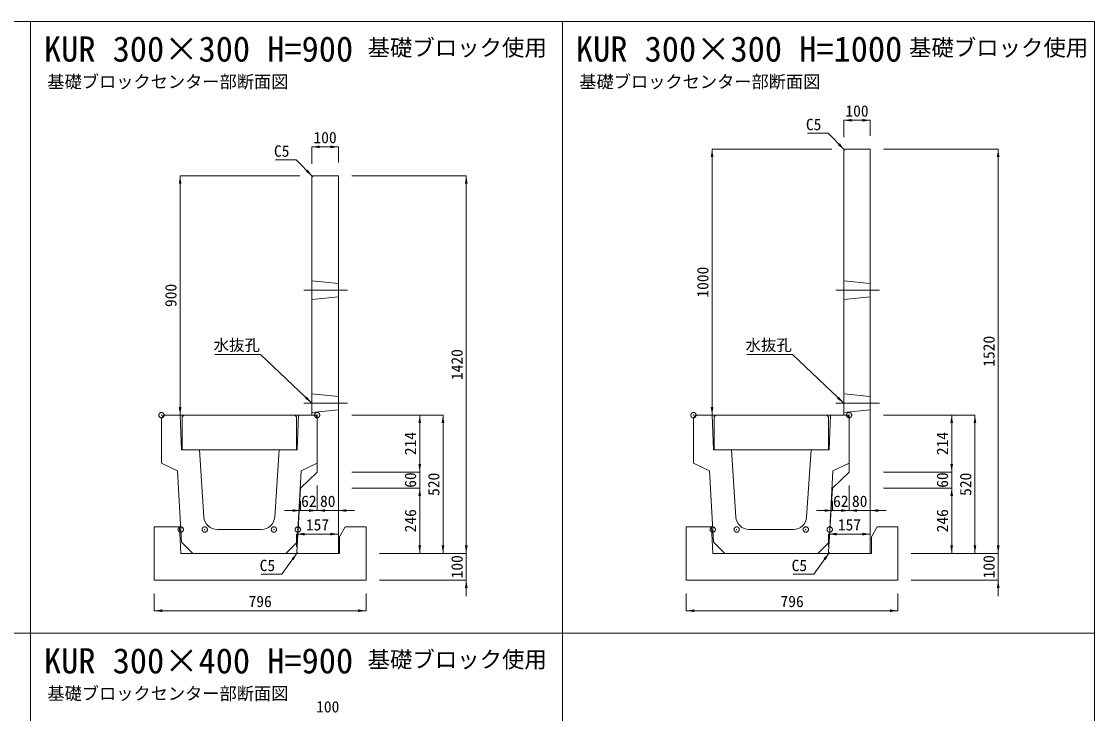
# Model space of a CAD drawing. Units: millimetres at full size, sheet at 1:40. Extents: x 86 to 35886, y -15691 to 10257.
# Drawn here: x 31852 to 35886, y -4492 to -1891 of the extents above; entities that cross this region are included whole.
import ezdxf
from ezdxf.enums import TextEntityAlignment as Align

# ---------------------------------------------------------------- set-up
doc = ezdxf.new("R2010")
doc.units = ezdxf.units.MM
doc.header["$LTSCALE"] = 40
doc.header["$PDMODE"] = 32
doc.header["$PDSIZE"] = 20
doc.linetypes.add('DASHED', pattern=[7.5, 6, -1.5])
doc.linetypes.add('USER1', pattern=[28.575, 19.05, -3.175, 3.175, -3.175])
for name, color, linetype, lineweight in [('0_2', 7, 'USER1', 5), ('パネックスKUR', 2, 'Continuous', 20), ('図枠', 5, 'Continuous', 13), ('基礎ブロック', 2, 'Continuous', 13), ('寸法線', 7, 'Continuous', 13), ('引出線', 4, 'Continuous', 13), ('本体', 2, 'Continuous', 13), ('補助線', 8, 'USER1', 13)]:
    doc.layers.add(name, color=color, linetype=linetype, lineweight=lineweight)
doc.layers.add('文字', color=7, linetype='Continuous')
doc.styles.add('ＭＳ ゴシック', font='')
doc.styles.get('ＭＳ ゴシック').set_extended_font_data('MS Gothic')

# ---------------------------------------------------------------- blocks, each defined once
blk = doc.blocks.new('filled_arrow')
at = {"color": 0, "linetype": 'Continuous', "lineweight": -2}
blk.add_solid([(7.5, 1.25), (0, 0), (7.5, -1.25)], dxfattribs=at)

msp = doc.modelspace()

# ---------------------------------------------------------------- linework, layer by layer
at = {"layer": 'パネックスKUR'}
for p, q in [((34943.23, -2375.56), (34948.23, -2370.56)), ((34943.23, -2375.56), (34943.23, -3370.56)), ((35043.23, -2370.56), (34948.23, -2370.56)), ((35043.23, -2370.56), (35043.23, -3890.56)), ((32943.23, -2475.56), (32948.23, -2470.56)), ((32943.23, -2475.56), (32943.23, -3370.56)), ((33043.23, -2470.56), (32948.23, -2470.56)), ((33043.23, -2470.56), (33043.23, -3890.56)), ((32963.23, -3370.56), (32943.23, -3370.56)), ((32963.23, -3370.56), (32963.23, -3584.56)), ((34963.23, -3370.56), (34943.23, -3370.56)), ((34963.23, -3370.56), (34963.23, -3584.56)), ((32963.23, -3584.56), (32901.23, -3644.56)), ((34963.23, -3584.56), (34901.23, -3644.56)), ((32901.23, -3644.56), (32886.54, -3885.57)), ((34901.23, -3644.56), (34886.54, -3885.57)), ((32891.23, -3890.56), (32886.54, -3885.57)), ((33043.23, -3890.56), (32891.23, -3890.56)), ((34891.23, -3890.56), (34886.54, -3885.57)), ((35043.23, -3890.56), (34891.23, -3890.56))]:
    msp.add_line(p, q, dxfattribs=at)
at = {"layer": 'パネックスKUR', "linetype": 'DASHED', "lineweight": 9}
for p, q in [((32943.23, -2865.56), (33043.23, -2875.56)), ((34943.23, -2865.56), (35043.23, -2875.56)), ((32943.23, -2935.56), (33043.23, -2925.56)), ((34943.23, -2935.56), (35043.23, -2925.56)), ((32943.23, -3290.56), (33043.23, -3300.56)), ((34943.23, -3290.56), (35043.23, -3300.56)), ((32943.23, -3360.56), (33043.23, -3350.56)), ((34943.23, -3360.56), (35043.23, -3350.56))]:
    msp.add_line(p, q, dxfattribs=at)
at = {"layer": '図枠'}
for p, q in [((18686.23, -1890.56), (35886.23, -1890.56)), ((31886.23, -1890.56), (31886.23, -15690.56)), ((33886.23, -1890.56), (33886.23, -15690.56)), ((35886.23, -1890.56), (35886.23, -15690.56)), ((18686.23, -4190.56), (35886.23, -4190.56))]:
    msp.add_line(p, q, dxfattribs=at)
at = {"layer": '基礎ブロック', "lineweight": 20}
for p, q in [((32351.23, -3990.56), (32351.23, -3790.56)), ((32351.23, -3790.56), (32446.23, -3790.56)), ((32446.23, -3790.56), (32451.23, -3890.56)), ((33047.23, -3828.56), (33069.23, -3790.56)), ((33069.23, -3790.56), (33147.23, -3790.56)), ((33147.23, -3790.56), (33147.23, -3990.56)), ((34351.23, -3990.56), (34351.23, -3790.56)), ((34351.23, -3790.56), (34446.23, -3790.56)), ((34446.23, -3790.56), (34451.23, -3890.56)), ((35047.23, -3828.56), (35069.23, -3790.56)), ((35069.23, -3790.56), (35147.23, -3790.56)), ((35147.23, -3790.56), (35147.23, -3990.56)), ((33047.23, -3890.56), (33047.23, -3828.56)), ((35047.23, -3890.56), (35047.23, -3828.56)), ((32451.23, -3890.56), (33047.23, -3890.56)), ((34451.23, -3890.56), (35047.23, -3890.56)), ((33147.23, -3990.56), (32351.23, -3990.56)), ((35147.23, -3990.56), (34351.23, -3990.56))]:
    msp.add_line(p, q, dxfattribs=at)
at = {"layer": '寸法線'}
for p, q in [((34943.23, -2262.01), (35043.23, -2262.01)), ((34943.23, -2325.56), (34943.23, -2262.01)), ((35043.23, -2320.56), (35043.23, -2262.01)), ((32943.23, -2362.01), (33043.23, -2362.01)), ((32943.23, -2425.56), (32943.23, -2362.01)), ((33043.23, -2420.56), (33043.23, -2362.01)), ((34448.23, -3370.56), (34448.23, -2370.56)), ((34898.23, -2370.56), (34448.23, -2370.56)), ((35093.23, -2370.56), (35524.07, -2370.56)), ((35524.07, -3890.56), (35524.07, -2370.56)), ((32448.23, -3370.56), (32448.23, -2470.56)), ((32898.23, -2470.56), (32448.23, -2470.56)), ((33093.23, -2470.56), (33524.07, -2470.56)), ((33524.07, -3890.56), (33524.07, -2470.56)), ((32893.23, -3370.56), (32448.23, -3370.56)), ((33093.23, -3370.56), (33436.57, -3370.56)), ((33093.23, -3370.56), (33349.07, -3370.56)), ((33349.07, -3370.56), (33349.07, -3584.56)), ((33436.57, -3370.56), (33436.57, -3890.56)), ((34893.23, -3370.56), (34448.23, -3370.56)), ((35093.23, -3370.56), (35436.57, -3370.56)), ((35093.23, -3370.56), (35349.07, -3370.56)), ((35349.07, -3370.56), (35349.07, -3584.56)), ((35436.57, -3370.56), (35436.57, -3890.56)), ((33349.07, -3524.56), (33349.07, -3704.56)), ((35349.07, -3524.56), (35349.07, -3704.56)), ((33093.23, -3584.56), (33349.07, -3584.56)), ((33093.23, -3584.56), (33349.07, -3584.56)), ((35093.23, -3584.56), (35349.07, -3584.56)), ((35093.23, -3584.56), (35349.07, -3584.56)), ((32963.23, -3634.56), (32963.23, -3729.18)), ((32963.23, -3634.56), (32963.23, -3729.18)), ((33043.23, -3634.56), (33043.23, -3729.18)), ((33093.23, -3644.56), (33349.07, -3644.56)), ((33093.23, -3644.56), (33349.07, -3644.56)), ((33349.07, -3644.56), (33349.07, -3890.56)), ((34963.23, -3634.56), (34963.23, -3729.18)), ((34963.23, -3634.56), (34963.23, -3729.18)), ((35043.23, -3634.56), (35043.23, -3729.18)), ((35093.23, -3644.56), (35349.07, -3644.56)), ((35093.23, -3644.56), (35349.07, -3644.56)), ((35349.07, -3644.56), (35349.07, -3890.56)), ((32901.23, -3694.56), (32901.23, -3729.18)), ((34901.23, -3694.56), (34901.23, -3729.18)), ((33023.23, -3729.18), (32841.23, -3729.18)), ((32903.23, -3729.18), (33103.23, -3729.18)), ((35023.23, -3729.18), (34841.23, -3729.18)), ((34903.23, -3729.18), (35103.23, -3729.18)), ((32886.23, -3817.85), (33043.23, -3817.85)), ((32886.23, -3865.56), (32886.23, -3817.85)), ((33043.23, -3865.56), (33043.23, -3817.85)), ((33524.07, -3830.56), (33524.07, -4050.56)), ((34886.23, -3817.85), (35043.23, -3817.85)), ((34886.23, -3865.56), (34886.23, -3817.85)), ((35043.23, -3865.56), (35043.23, -3817.85)), ((35524.07, -3830.56), (35524.07, -4050.56)), ((33197.23, -3890.56), (33524.07, -3890.56)), ((33197.23, -3890.56), (33436.57, -3890.56)), ((33197.23, -3890.56), (33349.07, -3890.56)), ((33197.23, -3890.56), (33524.07, -3890.56)), ((35197.23, -3890.56), (35524.07, -3890.56)), ((35197.23, -3890.56), (35436.57, -3890.56)), ((35197.23, -3890.56), (35349.07, -3890.56)), ((35197.23, -3890.56), (35524.07, -3890.56)), ((33197.23, -3990.56), (33524.07, -3990.56)), ((35197.23, -3990.56), (35524.07, -3990.56)), ((32351.23, -4040.56), (32351.23, -4105.79)), ((33147.23, -4040.56), (33147.23, -4105.79)), ((34351.23, -4040.56), (34351.23, -4105.79)), ((35147.23, -4040.56), (35147.23, -4105.79)), ((32351.23, -4105.79), (33147.23, -4105.79)), ((34351.23, -4105.79), (35147.23, -4105.79))]:
    msp.add_line(p, q, dxfattribs=at)
at = {"layer": '引出線'}
for points in [[(34945.73, -2373.06), (34884.24, -2310.35), (34806.47, -2310.35)], [(32945.73, -2473.06), (32884.24, -2410.35), (32806.47, -2410.35)], [(32943.23, -3325.56), (32750.77, -3142.12), (32579.03, -3142.12)], [(34943.23, -3325.56), (34750.77, -3142.12), (34579.03, -3142.12)], [(32888.88, -3888.07), (32830.46, -3968.33), (32752.69, -3968.33)], [(34888.88, -3888.07), (34830.46, -3968.33), (34752.69, -3968.33)]]:
    msp.add_lwpolyline(points, dxfattribs=at)
at = {"layer": '本体'}
for p, q in [((32384.23, -3370.56), (32378.23, -3382.56)), ((32378.23, -3550.56), (32378.23, -3382.56)), ((32384.23, -3370.56), (32448.23, -3370.56)), ((32448.23, -3370.56), (32453.23, -3500.56)), ((32893.23, -3370.56), (32888.23, -3500.56)), ((32957.23, -3370.56), (32893.23, -3370.56)), ((32957.23, -3370.56), (32963.23, -3382.56)), ((32963.23, -3550.56), (32963.23, -3382.56)), ((34384.23, -3370.56), (34378.23, -3382.56)), ((34378.23, -3550.56), (34378.23, -3382.56)), ((34384.23, -3370.56), (34448.23, -3370.56)), ((34448.23, -3370.56), (34453.23, -3500.56)), ((34893.23, -3370.56), (34888.23, -3500.56)), ((34957.23, -3370.56), (34893.23, -3370.56)), ((34957.23, -3370.56), (34963.23, -3382.56)), ((34963.23, -3550.56), (34963.23, -3382.56)), ((32453.23, -3500.56), (32520.73, -3500.56)), ((32520.73, -3500.56), (32537.62, -3753.89)), ((32820.73, -3500.56), (32803.84, -3753.89)), ((32888.23, -3500.56), (32820.73, -3500.56)), ((34453.23, -3500.56), (34520.73, -3500.56)), ((34520.73, -3500.56), (34537.62, -3753.89)), ((34820.73, -3500.56), (34803.84, -3753.89)), ((34888.23, -3500.56), (34820.73, -3500.56)), ((32438.73, -3580.43), (32378.23, -3550.56)), ((32438.73, -3580.43), (32453.33, -3848.16)), ((32902.73, -3580.43), (32888.14, -3848.16)), ((32902.73, -3580.43), (32963.23, -3550.56)), ((34438.73, -3580.43), (34378.23, -3550.56)), ((34438.73, -3580.43), (34453.33, -3848.16)), ((34902.73, -3580.43), (34888.14, -3848.16)), ((34902.73, -3580.43), (34963.23, -3550.56)), ((32587.51, -3800.56), (32753.95, -3800.56)), ((34587.51, -3800.56), (34753.95, -3800.56)), ((32495.73, -3890.56), (32453.33, -3848.16)), ((32845.73, -3890.56), (32888.14, -3848.16)), ((34495.73, -3890.56), (34453.33, -3848.16)), ((34845.73, -3890.56), (34888.14, -3848.16)), ((32495.73, -3890.56), (32845.73, -3890.56)), ((34495.73, -3890.56), (34845.73, -3890.56))]:
    msp.add_line(p, q, dxfattribs=at)
at = {"layer": '本体', "lineweight": 20}
for points in [[(32455.73, -3500.56), (32455.73, -3376.56), (32461.73, -3370.56), (32879.73, -3370.56), (32885.73, -3376.56), (32885.73, -3500.56)], [(34455.73, -3500.56), (34455.73, -3376.56), (34461.73, -3370.56), (34879.73, -3370.56), (34885.73, -3376.56), (34885.73, -3500.56)]]:
    msp.add_lwpolyline(points, close=True, dxfattribs=at)
at = {"layer": '本体'}
for centre, start, end in [((32587.51, -3750.56), 183.81407, 270), ((32753.95, -3750.56), 270, 356.18593), ((34587.51, -3750.56), 183.81407, 270), ((34753.95, -3750.56), 270, 356.18593)]:
    msp.add_arc(centre, 50, start, end, dxfattribs=at)
at = {"layer": '補助線'}
for p, q in [((32913.87, -2900.56), (33077.59, -2900.56)), ((34913.87, -2900.56), (35077.59, -2900.56)), ((32913.87, -3325.56), (33077.59, -3325.56)), ((34913.87, -3325.56), (35077.59, -3325.56))]:
    msp.add_line(p, q, dxfattribs=at)
for p in [(32378.23, -3370.56), (32963.23, -3370.56), (34378.23, -3370.56), (34963.23, -3370.56), (32450.73, -3800.56), (32540.73, -3800.56), (32800.73, -3800.56), (32890.73, -3800.56), (34450.73, -3800.56), (34540.73, -3800.56), (34800.73, -3800.56), (34890.73, -3800.56)]:
    msp.add_point(p, dxfattribs=at)

# ---------------------------------------------------------------- block references
at = {"layer": '寸法線', "xscale": 4, "yscale": 4}
for p in [(34943.23, -2262.01), (32943.23, -2362.01), (32963.23, -3729.18), (33043.23, -3729.18), (34963.23, -3729.18), (35043.23, -3729.18), (32886.23, -3817.85), (34886.23, -3817.85), (32351.23, -4105.79), (34351.23, -4105.79)]:
    msp.add_blockref('filled_arrow', p, dxfattribs=at)
for p, rotation in [((35043.23, -2262.01), 180), ((33043.23, -2362.01), 180), ((34448.23, -2370.56), 270), ((35524.07, -2370.56), 270), ((32448.23, -2470.56), 270), ((33524.07, -2470.56), 270), ((32448.23, -3370.56), 90), ((34448.23, -3370.56), 90), ((33349.07, -3370.56), 270), ((33436.57, -3370.56), 270), ((35349.07, -3370.56), 270), ((35436.57, -3370.56), 270), ((33349.07, -3584.56), 90), ((33349.07, -3584.56), 90), ((35349.07, -3584.56), 90), ((35349.07, -3584.56), 90), ((33349.07, -3644.56), 270), ((33349.07, -3644.56), 270), ((35349.07, -3644.56), 270), ((35349.07, -3644.56), 270), ((32901.23, -3729.18), 180), ((32963.23, -3729.18), 180), ((34901.23, -3729.18), 180), ((34963.23, -3729.18), 180), ((33043.23, -3817.85), 180), ((35043.23, -3817.85), 180), ((33349.07, -3890.56), 90), ((33436.57, -3890.56), 90), ((33524.07, -3890.56), 90), ((33524.07, -3890.56), 90), ((35349.07, -3890.56), 90), ((35436.57, -3890.56), 90), ((35524.07, -3890.56), 90), ((35524.07, -3890.56), 90), ((33524.07, -3990.56), 270), ((35524.07, -3990.56), 270), ((33147.23, -4105.79), 180), ((35147.23, -4105.79), 180)]:
    msp.add_blockref('filled_arrow', p, dxfattribs=dict(at, rotation=rotation))
at = {"layer": '引出線', "xscale": 4, "yscale": 4}
for p, rotation in [((34945.73, -2373.06), 134.4), ((32945.73, -2473.06), 134.4), ((32943.23, -3325.56), 136.4), ((34943.23, -3325.56), 136.4), ((32888.88, -3888.07), 233.9), ((34888.88, -3888.07), 233.9)]:
    msp.add_blockref('filled_arrow', p, dxfattribs=dict(at, rotation=rotation))

# ---------------------------------------------------------------- texts
at = {"layer": '0_2', "style": 'ＭＳ ゴシック'}
for p in [(31948.99, -2154.99), (33948.99, -2154.99), (31948.99, -4454.99)]:
    msp.add_text('基礎ブロックセンター部断面図', height=47.47, dxfattribs=at).set_placement(p, align=Align.BOTTOM_LEFT)
at = {"layer": '寸法線', "style": 'ＭＳ ゴシック'}
for s, p in [('100', (34993.23, -2227.01)), ('100', (32993.23, -2327.01)), ('62', (32932.23, -3694.18)), ('80', (33003.23, -3694.18)), ('62', (34932.23, -3694.18)), ('80', (35003.23, -3694.18)), ('157', (32964.73, -3782.85)), ('157', (34964.73, -3782.85)), ('796', (32749.23, -4070.79)), ('796', (34749.23, -4070.79)), ('100', (33003.23, -4467.01))]:
    msp.add_text(s, height=42.72, dxfattribs=at).set_placement(p, align=Align.MIDDLE_CENTER)
for s, p in [('1000', (34413.23, -2870.56)), ('900', (32413.23, -2920.56)), ('1520', (35489.07, -3130.56)), ('1420', (33489.07, -3180.56)), ('214', (33314.07, -3477.56)), ('214', (35314.07, -3477.56)), ('60', (33314.07, -3614.56)), ('520', (33401.57, -3630.56)), ('60', (35314.07, -3614.56)), ('520', (35401.57, -3630.56)), ('246', (33314.07, -3767.56)), ('246', (35314.07, -3767.56)), ('100', (33489.07, -3940.56)), ('100', (35489.07, -3940.56))]:
    msp.add_text(s, height=42.72, rotation=90, dxfattribs=at).set_placement(p, align=Align.MIDDLE_CENTER)
at = {"layer": '引出線', "style": 'ＭＳ ゴシック'}
for s, p in [('C5', (34859.24, -2256.35)), ('C5', (32859.24, -2356.35)), ('水抜孔', (32748.52, -3085.83)), ('水抜孔', (34748.52, -3085.83)), ('C5', (32805.46, -3914.33)), ('C5', (34805.46, -3914.33))]:
    msp.add_text(s, height=42.72, dxfattribs=at).set_placement(p, align=Align.TOP_RIGHT)
at = {"layer": '文字', "style": 'ＭＳ ゴシック'}
for s, p in [('KUR 300×300 H=900', (31936.23, -2070.06)), ('KUR 300×300 H=1000', (33936.23, -2070.06)), ('KUR 300×400 H=900', (31936.23, -4370.06))]:
    msp.add_text(s, height=94.94, dxfattribs=at).set_placement(p, align=Align.BOTTOM_LEFT)
for p in [(33826.61, -1989.1), (35862.23, -1989.1), (33826.61, -4289.1)]:
    msp.add_text('基礎ブロック使用', height=61.71, dxfattribs=at).set_placement(p, align=Align.MIDDLE_RIGHT)

doc.saveas('drawing.dxf')
